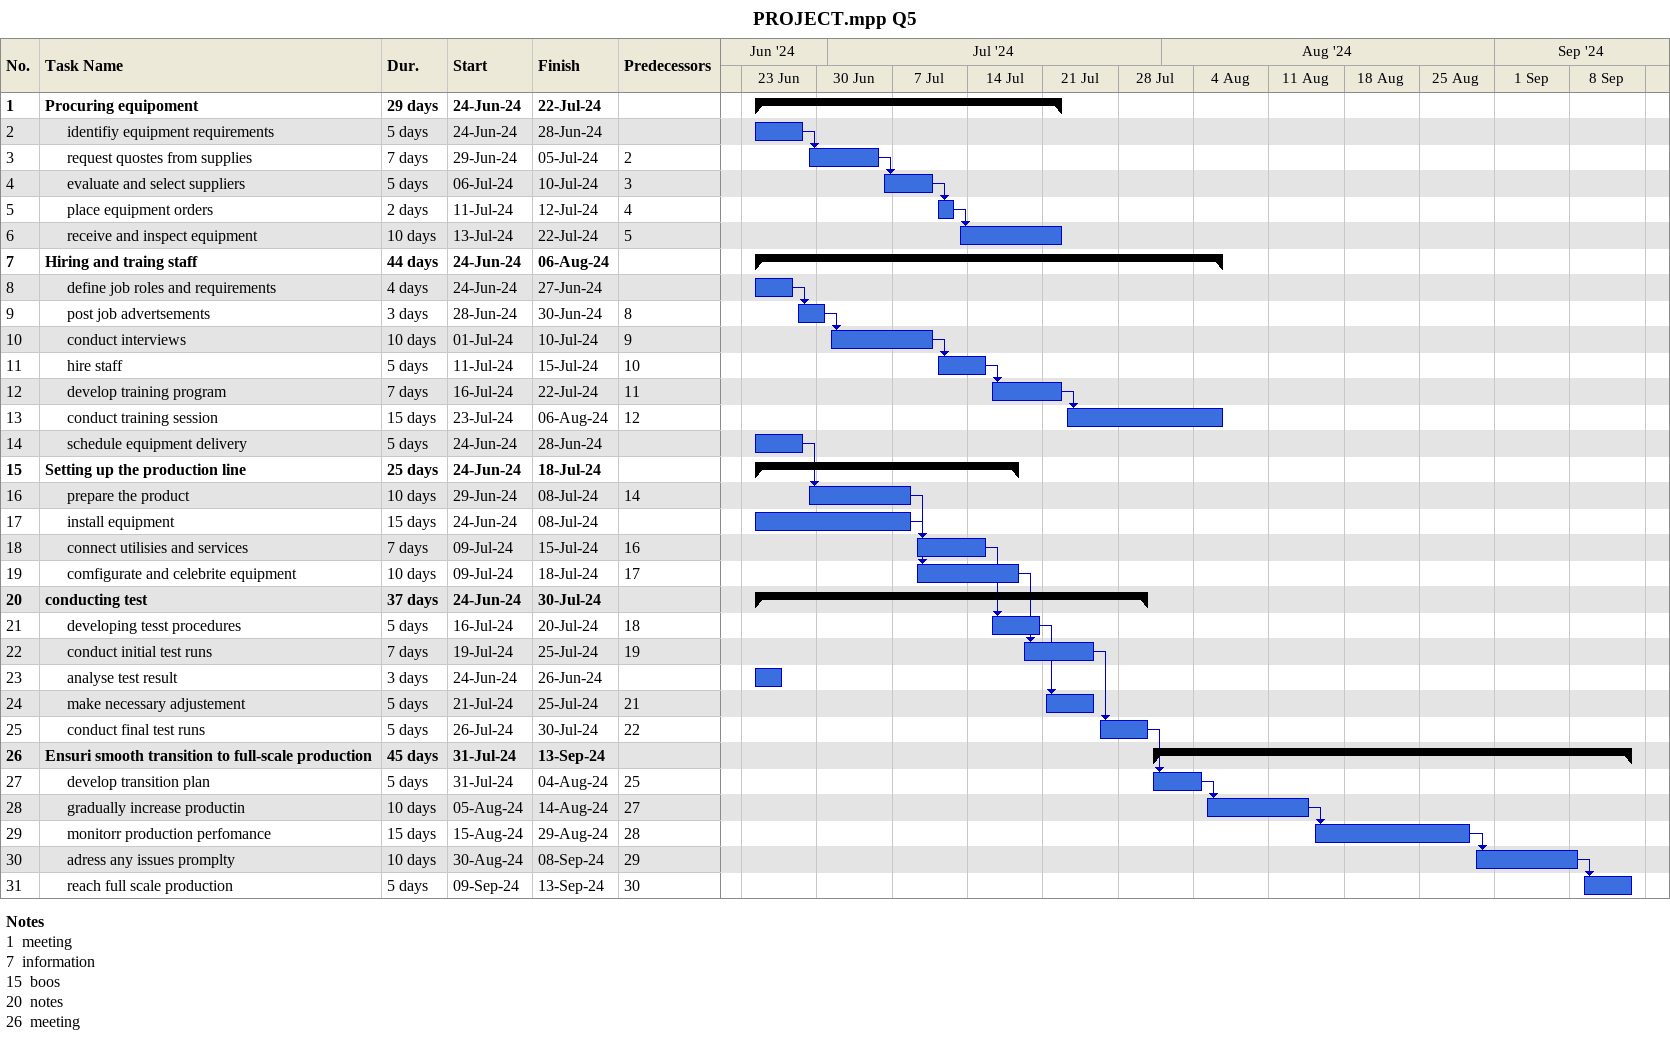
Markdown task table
PROJECT.mpp Q5

| ID | Level | Task | Duration | Start | Finish | Predecessors |
|---|---|---|---|---|---|---|
| 1 | 1 | **Procuring equipoment** | 29d | 2024-06-24 | 2024-07-22 |  |
| 2 | 2 | identifiy equipment requirements | 5d | 2024-06-24 | 2024-06-28 |  |
| 3 | 2 | request quostes from supplies | 7d | 2024-06-29 | 2024-07-05 | 2 |
| 4 | 2 | evaluate and select suppliers | 5d | 2024-07-06 | 2024-07-10 | 3 |
| 5 | 2 | place equipment orders | 2d | 2024-07-11 | 2024-07-12 | 4 |
| 6 | 2 | receive and inspect equipment | 10d | 2024-07-13 | 2024-07-22 | 5 |
| 7 | 1 | **Hiring and traing staff** | 44d | 2024-06-24 | 2024-08-06 |  |
| 8 | 2 | define job roles and requirements | 4d | 2024-06-24 | 2024-06-27 |  |
| 9 | 2 | post job advertsements | 3d | 2024-06-28 | 2024-06-30 | 8 |
| 10 | 2 | conduct interviews | 10d | 2024-07-01 | 2024-07-10 | 9 |
| 11 | 2 | hire staff | 5d | 2024-07-11 | 2024-07-15 | 10 |
| 12 | 2 | develop training program | 7d | 2024-07-16 | 2024-07-22 | 11 |
| 13 | 2 | conduct training session | 15d | 2024-07-23 | 2024-08-06 | 12 |
| 14 | 2 | schedule equipment delivery | 5d | 2024-06-24 | 2024-06-28 |  |
| 15 | 1 | **Setting up the production line** | 25d | 2024-06-24 | 2024-07-18 |  |
| 16 | 2 | prepare the product | 10d | 2024-06-29 | 2024-07-08 | 14 |
| 17 | 2 | install equipment | 15d | 2024-06-24 | 2024-07-08 |  |
| 18 | 2 | connect utilisies and services | 7d | 2024-07-09 | 2024-07-15 | 16 |
| 19 | 2 | comfigurate and celebrite equipment | 10d | 2024-07-09 | 2024-07-18 | 17 |
| 20 | 1 | **conducting test** | 37d | 2024-06-24 | 2024-07-30 |  |
| 21 | 2 | developing tesst procedures | 5d | 2024-07-16 | 2024-07-20 | 18 |
| 22 | 2 | conduct initial test runs | 7d | 2024-07-19 | 2024-07-25 | 19 |
| 23 | 2 | analyse test result | 3d | 2024-06-24 | 2024-06-26 |  |
| 24 | 2 | make necessary adjustement | 5d | 2024-07-21 | 2024-07-25 | 21 |
| 25 | 2 | conduct final test runs | 5d | 2024-07-26 | 2024-07-30 | 22 |
| 26 | 1 | **Ensuri smooth transition to full-scale production** | 45d | 2024-07-31 | 2024-09-13 |  |
| 27 | 2 | develop transition plan | 5d | 2024-07-31 | 2024-08-04 | 25 |
| 28 | 2 | gradually increase productin | 10d | 2024-08-05 | 2024-08-14 | 27 |
| 29 | 2 | monitorr production perfomance | 15d | 2024-08-15 | 2024-08-29 | 28 |
| 30 | 2 | adress any issues promplty | 10d | 2024-08-30 | 2024-09-08 | 29 |
| 31 | 2 | reach full scale production | 5d | 2024-09-09 | 2024-09-13 | 30 |

Notes
- 1: meeting
- 7: information
- 15: boos
- 20: notes
- 26: meeting
